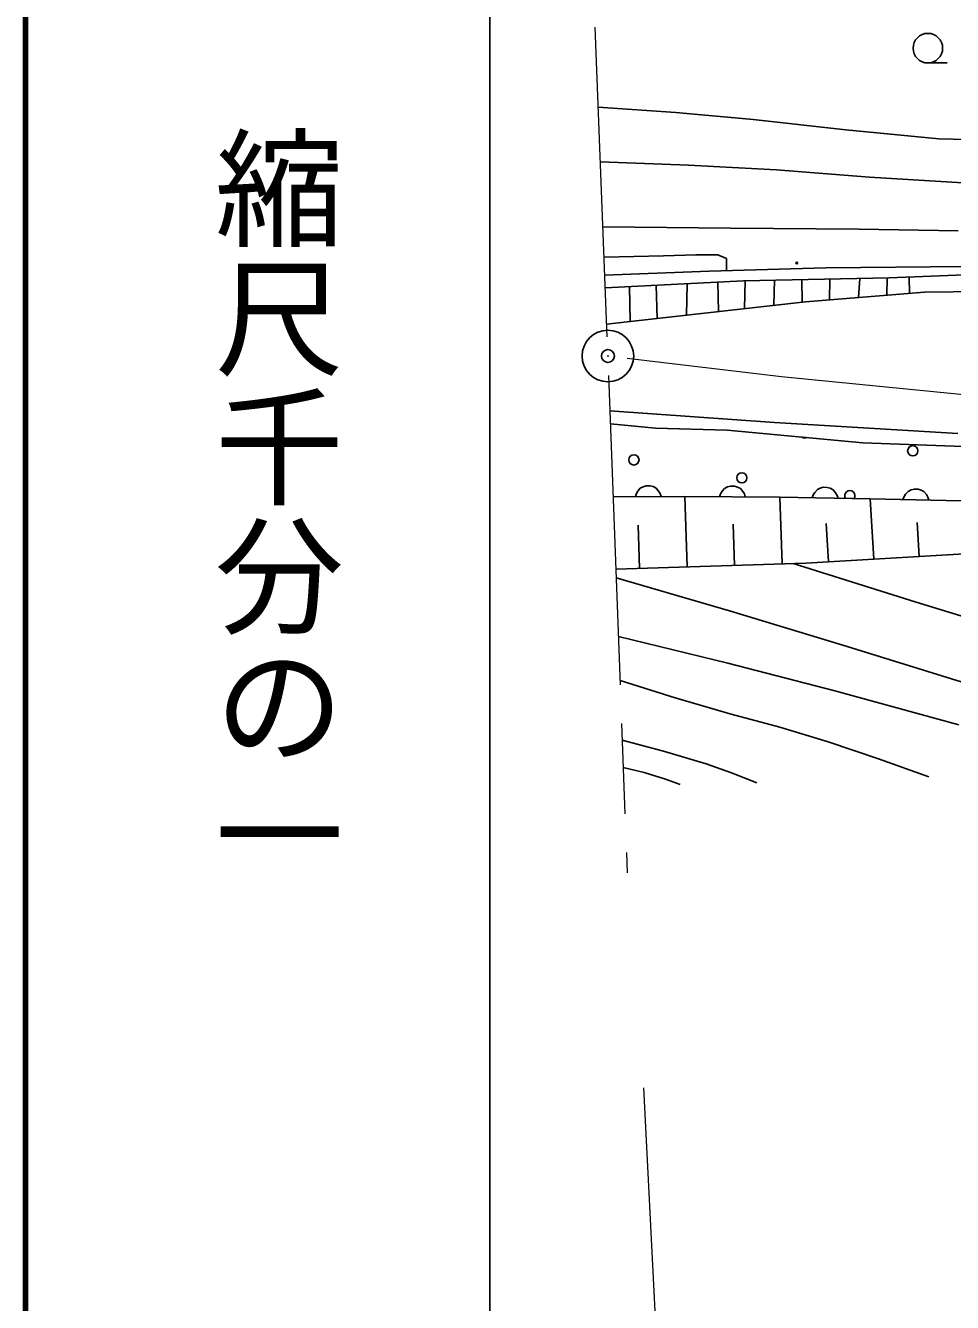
# Model space of a CAD drawing. Units: millimetres, scale not verified. Extents: x 40000 to 680000, y 20000 to 380000.
# Drawn here: x 40000 to 75937, y 245335 to 294818 of the extents above; entities that cross this region are included whole.
import ezdxf
from ezdxf.enums import TextEntityAlignment as Align

# ---------------------------------------------------------------- set-up
doc = ezdxf.new("R2010")
doc.units = ezdxf.units.MM
doc.header["$LTSCALE"] = 1000
doc.header["$PDMODE"] = 32
doc.header["$PDSIZE"] = 500
doc.linetypes.add('CHAIN', pattern=[18.5, 12, -1.5, 3.5, -1.5])
for name, color, linetype, lineweight in [('M-BGD', 7, 'Continuous', 25), ('M-BMK', 2, 'CHAIN', 13), ('M-BMK-SRVR', 3, 'Continuous', 25), ('M-STR-HTXT', 7, 'Continuous', 13), ('M-TTL', 2, 'Continuous', 140), ('M-TTL-BAND', 7, 'Continuous', 25)]:
    doc.layers.add(name, color=color, linetype=linetype, lineweight=lineweight)
doc.layers.add('M-OTRS', color=6, linetype='Continuous')
doc.styles.add('@ＭＳ ゴシック', font='')
doc.styles.get('@ＭＳ ゴシック').set_extended_font_data('@MS Gothic')

msp = doc.modelspace()

# ---------------------------------------------------------------- linework, layer by layer
at = {"layer": 'M-BGD'}
for p, q in [((74983, 293367), (75730, 293370)), ((62205, 291651), (65207, 291442)), ((65207, 291442), (68211, 291173)), ((68211, 291173), (71802, 290772)), ((71802, 290772), (75402, 290430)), ((75402, 290430), (76502, 290399)), ((62287, 289542), (65703, 289411)), ((65703, 289411), (69115, 289220)), ((69115, 289220), (72721, 288944)), ((72721, 288944), (76340, 288728)), ((62385, 287011), (67325, 286971)), ((67325, 286971), (72318, 286922)), ((72318, 286922), (76164, 286865)), ((62430, 285845), (64729, 285889)), ((64729, 285889), (65989, 285929)), ((65989, 285929), (66841, 285932)), ((66841, 285932), (67175, 285784)), ((67175, 285784), (67177, 285319)), ((62457, 285139), (66510, 285301)), ((71031, 285425), (66510, 285301)), ((67835, 284922), (73480, 285044)), ((76441, 285478), (71031, 285425)), ((73408, 285042), (73388, 284367)), ((73480, 285044), (82596, 285406)), ((74257, 285073), (74270, 284437)), ((62476, 284659), (67835, 284922)), ((63421, 284705), (63437, 283349)), ((64443, 284755), (64490, 283468)), ((65645, 284814), (65621, 283596)), ((66844, 284873), (66868, 283737)), ((67905, 284923), (67878, 283851)), ((69033, 284947), (69005, 283978)), ((70092, 284970), (70105, 284102)), ((71186, 284994), (71165, 284190)), ((72351, 285019), (72298, 284280)), ((80797, 284576), (74858, 284483)), ((70237, 284117), (62530, 283247)), ((74858, 284483), (70237, 284117)), ((62657, 279888), (69033, 279436)), ((62676, 279383), (64422, 279214)), ((64422, 279214), (67208, 279132)), ((67208, 279132), (72466, 278653)), ((69033, 279436), (76144, 279014)), ((72466, 278653), (78891, 278402)), ((63642, 276563), (63681, 276678)), ((63681, 276678), (63741, 276776)), ((63741, 276776), (63835, 276887)), ((63835, 276887), (63945, 276947)), ((63945, 276947), (64062, 276983)), ((64062, 276983), (64217, 276984)), ((64217, 276984), (64335, 276949)), ((64335, 276949), (64445, 276890)), ((64445, 276890), (64543, 276780)), ((64543, 276780), (64604, 276683)), ((64604, 276683), (64642, 276569)), ((66905, 276560), (66946, 276674)), ((66946, 276674), (67007, 276771)), ((67007, 276771), (67103, 276880)), ((67103, 276880), (67213, 276939)), ((67213, 276939), (67331, 276973)), ((67331, 276973), (67486, 276971)), ((67486, 276971), (67603, 276935)), ((67603, 276935), (67713, 276874)), ((67713, 276874), (67809, 276763)), ((67809, 276763), (67868, 276665)), ((67868, 276665), (67905, 276550)), ((70499, 276514), (70541, 276628)), ((70541, 276628), (70603, 276724)), ((70603, 276724), (70700, 276833)), ((70700, 276833), (70811, 276891)), ((70811, 276891), (70929, 276924)), ((70929, 276924), (71084, 276921)), ((71084, 276921), (71201, 276884)), ((71201, 276884), (71310, 276822)), ((71310, 276822), (71406, 276710)), ((71406, 276710), (71464, 276611)), ((71464, 276611), (71499, 276496)), ((74060, 276563), (74122, 276659)), ((74122, 276659), (74219, 276767)), ((74219, 276767), (74331, 276825)), ((74331, 276825), (74449, 276858)), ((74449, 276858), (74604, 276855)), ((74604, 276855), (74720, 276818)), ((74720, 276818), (74829, 276756)), ((74829, 276756), (74925, 276644)), ((74925, 276644), (74983, 276545)), ((65561, 276573), (62782, 276559)), ((69248, 276536), (65561, 276573)), ((65648, 273840), (65561, 276573)), ((72751, 276473), (69248, 276536)), ((69330, 273957), (69248, 276536)), ((76286, 276405), (72751, 276473)), ((72889, 274143), (72751, 276473)), ((74018, 276449), (74060, 276563)), ((74983, 276545), (75018, 276429)), ((63807, 273781), (63754, 275453)), ((67489, 273898), (67438, 275501)), ((71130, 274038), (71042, 275518)), ((74648, 274248), (74570, 275564)), ((77287, 274404), (70251, 273986)), ((70251, 273986), (62887, 273752)), ((69766, 273971), (74525, 272473)), ((67295, 272137), (62899, 273415)), ((74525, 272473), (79299, 271002)), ((67295, 272137), (71681, 270800)), ((62984, 271140), (67231, 270106)), ((71681, 270800), (76448, 269333)), ((67231, 270106), (71380, 269033)), ((63048, 269438), (65189, 268760)), ((65189, 268760), (67358, 268137)), ((71380, 269033), (76186, 267714)), ((67358, 268137), (69249, 267626)), ((69249, 267626), (71121, 267059)), ((63134, 267128), (64739, 266704)), ((71121, 267059), (73070, 266401)), ((64739, 266704), (66384, 266206)), ((73070, 266401), (75019, 265708)), ((63174, 266064), (63990, 265871)), ((63990, 265871), (64813, 265613)), ((66384, 266206), (67371, 265853)), ((67371, 265853), (68349, 265474)), ((64813, 265613), (65093, 265512)), ((65093, 265512), (65382, 265404))]:
    msp.add_line(p, q, dxfattribs=at)
for centre, radius in [((74982, 293941), 574), ((69901, 285616), 31.2), ((69901, 285616), 25), ((69901, 285616), 18.8), ((69901, 285616), 12.5), ((69901, 285616), 6.2), ((63586, 277985), 199), ((74397, 278340), 199), ((67771, 277290), 199)]:
    msp.add_circle(centre, radius, dxfattribs=at)
for centre, start, end in [((70212, 279035), 236.9113, 292.6801), ((71957, 276595), 326.2631, 211.6847)]:
    msp.add_arc(centre, 199, start, end, dxfattribs=at)
at = {"layer": 'M-BMK'}
for p, q in [((62549, 282760), (61138, 319230)), ((63323, 281922), (69313, 281212)), ((62606, 281261), (63326, 261990)), ((69313, 281212), (82076, 279971))]:
    msp.add_line(p, q, dxfattribs=at)
at = {"layer": 'M-BMK-SRVR'}
msp.add_circle((62578, 282010), 1000, dxfattribs=at)
at = {"layer": 'M-OTRS'}
msp.add_point((62578, 282010), dxfattribs=at)
at = {"layer": 'M-STR-HTXT'}
msp.add_line((63956, 253655), (64895, 235462), dxfattribs=at)
at = {"layer": 'M-TTL'}
msp.add_line((40000, 380000), (40000, 20000), dxfattribs=at)
at = {"layer": 'M-TTL-BAND'}
msp.add_line((58000, 370000), (58000, 20000), dxfattribs=at)

# ---------------------------------------------------------------- texts
at = {"layer": 'M-TTL-BAND', "style": '@ＭＳ ゴシック'}
msp.add_text('縮尺千分の一', height=3666, rotation=270, dxfattribs=at).set_placement((49777, 261030), align=Align.MIDDLE_RIGHT)

doc.saveas('drawing.dxf')
